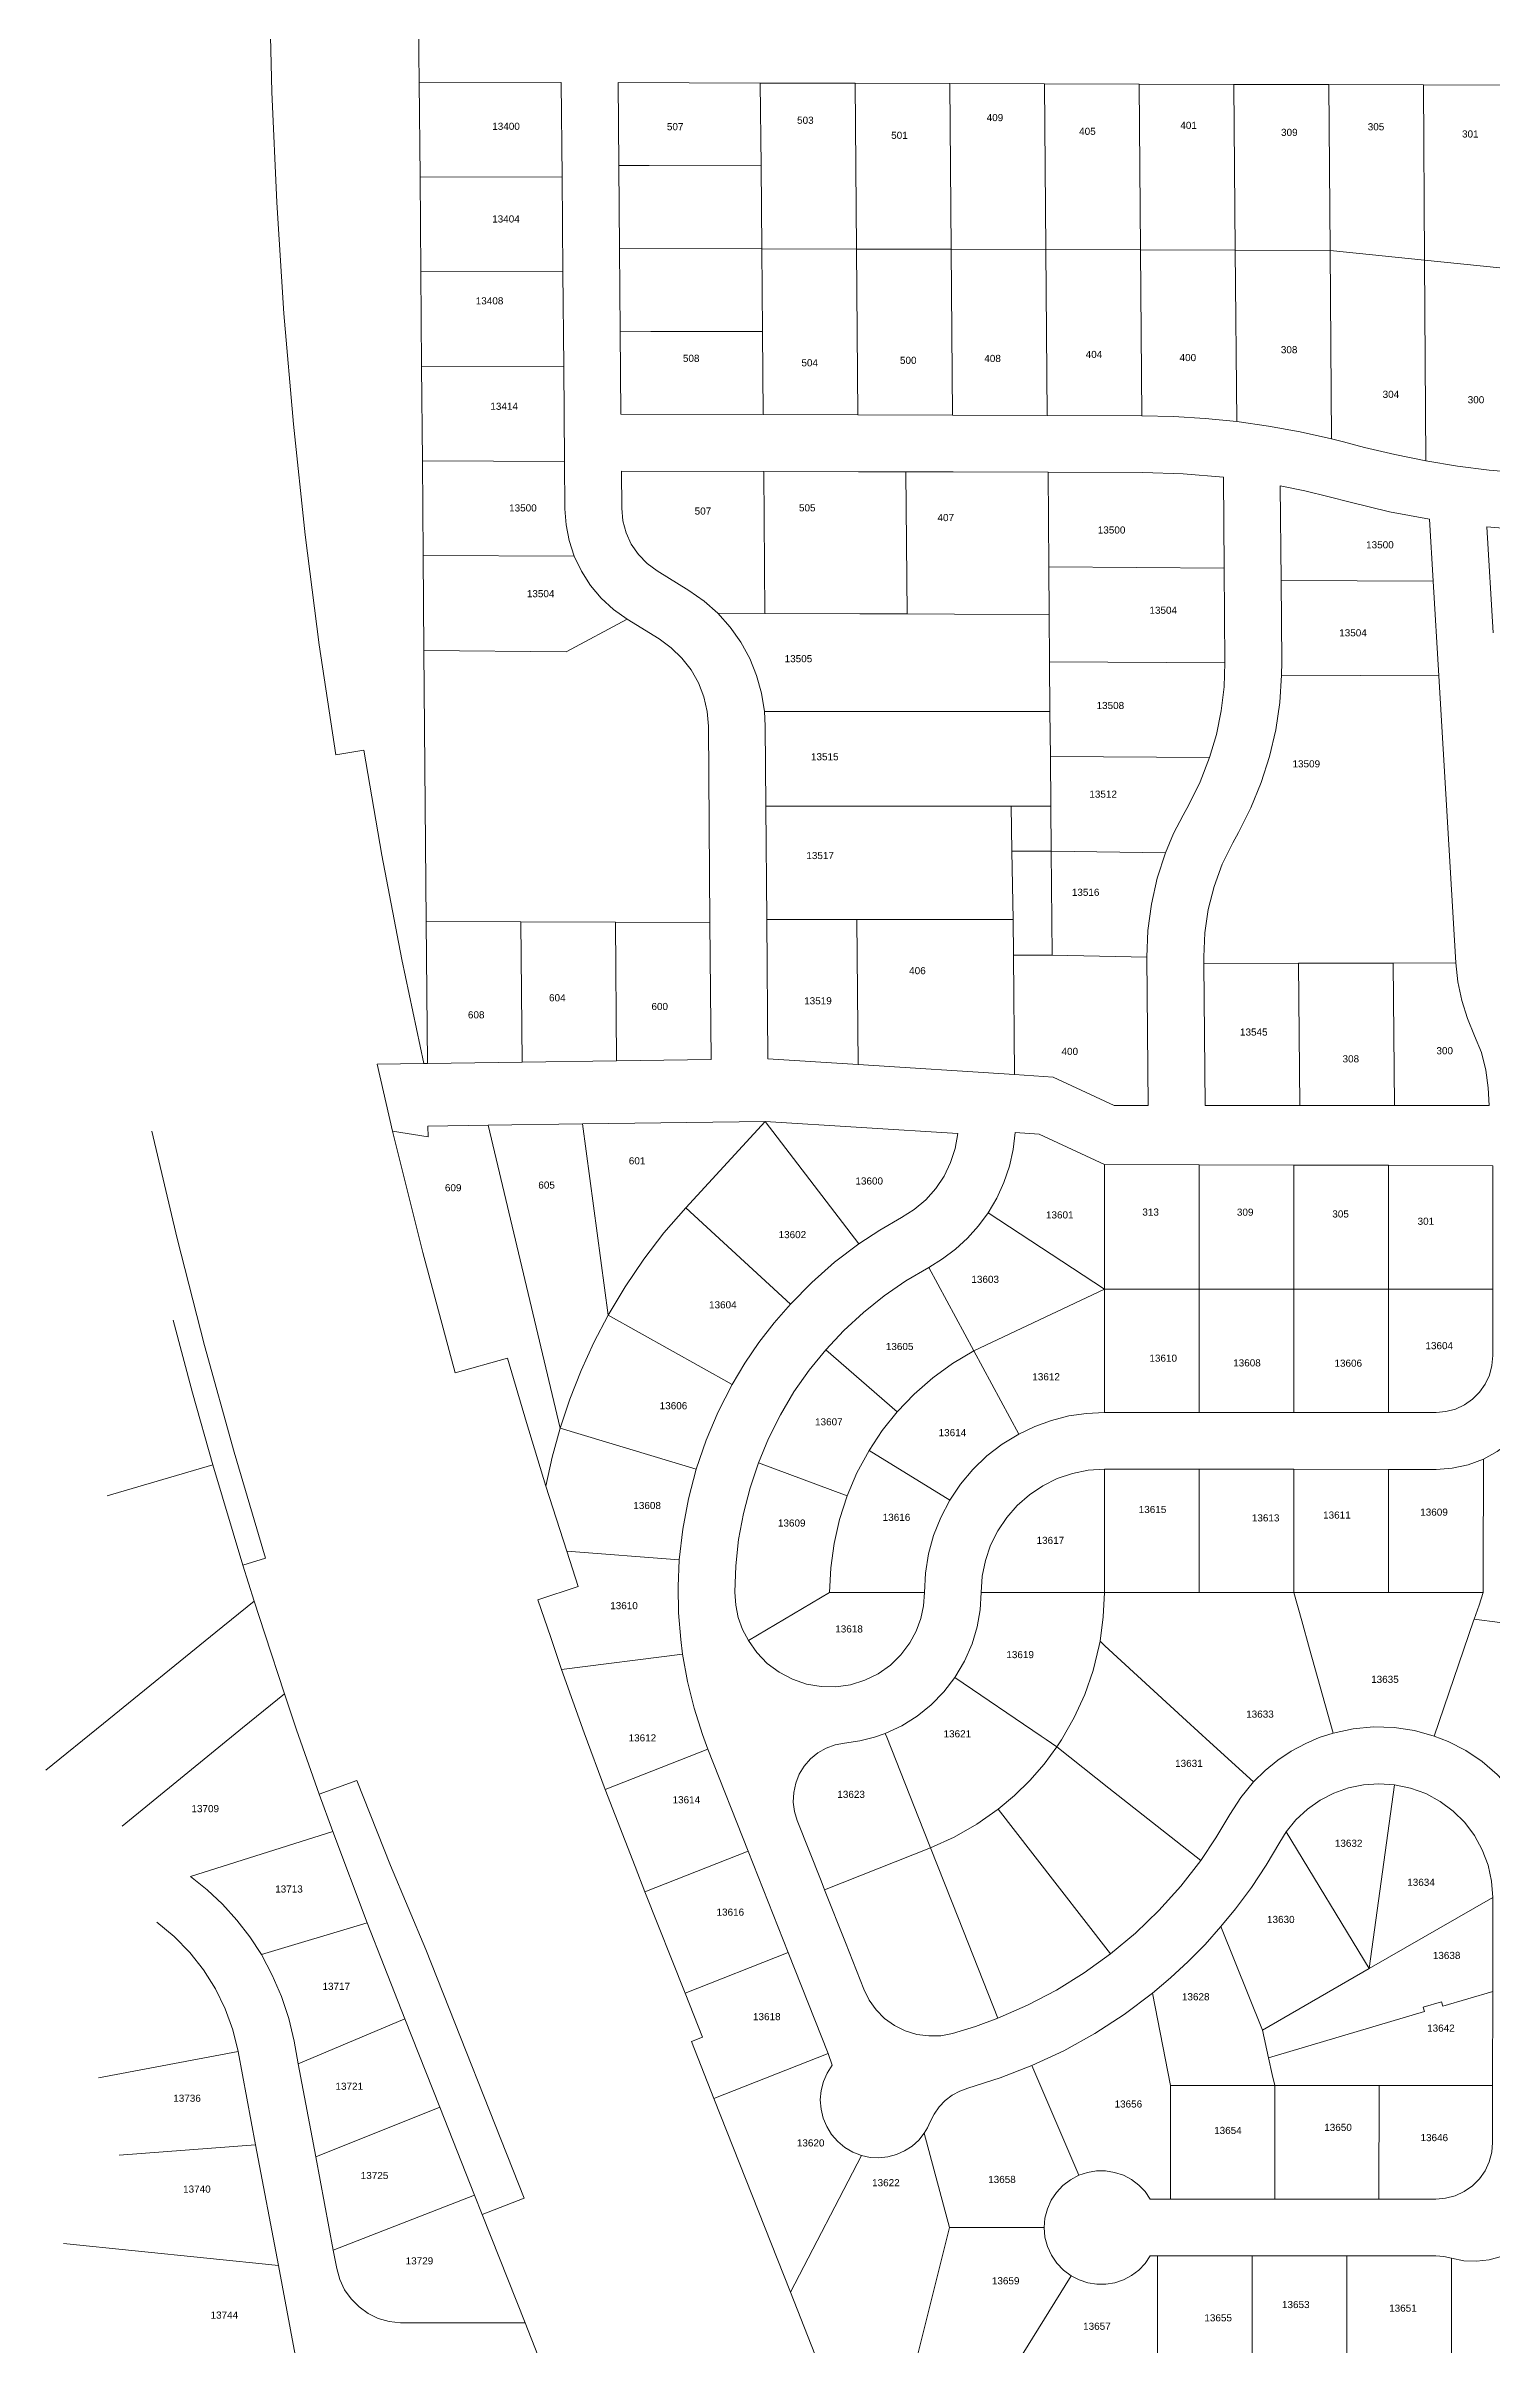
# Model space of a CAD drawing. Header units: feet. Extents: x 865220 to 2822444, y -2240498 to 975731.
# Drawn here: x 2809223 to 2810751, y 968217 to 970644 of the extents above; entities that cross this region are included whole.
import ezdxf
from ezdxf.enums import TextEntityAlignment as Align

# ---------------------------------------------------------------- set-up
doc = ezdxf.new("R2010")
doc.units = ezdxf.units.FT
doc.header["$LTSCALE"] = 0.015
doc.header["$MEASUREMENT"] = 0
doc.layers.add('Dakota County Addresses', color=7, linetype='Continuous')
doc.layers.add('Dakota County Parcels', color=7, linetype='Continuous')
doc.styles.add('Dimensions 100', font='arial.ttf')

# ---------------------------------------------------------------- blocks, each defined once
blk = doc.blocks.new('ACMAP_ANN_TEMPLATE_Dakota County Addresses')
at = {"layer": 'Dakota County Addresses', "style": 'Dimensions 100'}
blk.add_attdef('DakotaCountyAddress', text='', height=50, dxfattribs=at).set_placement((0, 0), align=Align.CENTER)

msp = doc.modelspace()

# ---------------------------------------------------------------- linework, layer by layer
at = {"layer": 'Dakota County Parcels', "lineweight": 5}
for p, q in [((2809618.1, 970506.1), (2809617.2, 970606.1)), ((2809617.2, 970606.1), (2809767.2, 970605.6)), ((2809768.1, 970505.7), (2809767.2, 970605.6)), ((2809827.2, 970605.5), (2809977.2, 970605)), ((2809828, 970518), (2809827.2, 970605.5)), ((2809978, 970517.5), (2809977.2, 970605)), ((2809977.2, 970605), (2810077.2, 970604.7)), ((2810078.7, 970429.8), (2810077.2, 970604.7)), ((2810077.2, 970604.7), (2810177.2, 970604.4)), ((2810177.2, 970604.4), (2810277.2, 970604.2)), ((2810178.7, 970429.5), (2810177.2, 970604.4)), ((2810277.2, 970604.2), (2810377.2, 970603.9)), ((2810278.7, 970429.2), (2810277.2, 970604.2)), ((2810377.2, 970603.9), (2810477.2, 970603.6)), ((2810378.6, 970428.9), (2810377.2, 970603.9)), ((2810477.2, 970603.6), (2810577.2, 970603.3)), ((2810478.6, 970428.6), (2810477.2, 970603.6)), ((2810577.2, 970603.3), (2810677.1, 970603)), ((2810578.6, 970428.3), (2810577.2, 970603.3)), ((2810678.2, 970418.1), (2810677.1, 970603)), ((2810677.1, 970603), (2810777.1, 970602.7)), ((2809828.7, 970430.5), (2809828, 970518)), ((2809978.7, 970430.1), (2809978, 970517.5)), ((2809618.1, 970506.1), (2809768.1, 970505.7)), ((2809618.9, 970406.1), (2809618.1, 970506.1)), ((2809768.9, 970405.7), (2809768.1, 970505.7)), ((2809828.7, 970430.5), (2809978.7, 970430.1)), ((2809829.4, 970343), (2809828.7, 970430.5)), ((2810078.7, 970429.8), (2809978.7, 970430.1)), ((2809979.4, 970342.6), (2809978.7, 970430.1)), ((2810078.7, 970429.8), (2810178.7, 970429.5)), ((2810080.2, 970254.8), (2810078.7, 970429.8)), ((2810180.1, 970254.5), (2810178.7, 970429.5)), ((2810178.7, 970429.5), (2810278.7, 970429.2)), ((2810278.7, 970429.2), (2810378.6, 970428.9)), ((2810280.1, 970254.2), (2810278.7, 970429.2)), ((2810378.6, 970428.9), (2810478.6, 970428.6)), ((2810380.1, 970253.9), (2810378.6, 970428.9)), ((2810478.6, 970428.6), (2810578.6, 970428.3)), ((2810480.2, 970247.8), (2810478.6, 970428.6)), ((2810578.6, 970428.3), (2810678.2, 970418.1)), ((2810580, 970229.6), (2810578.6, 970428.3)), ((2810679.5, 970206.2), (2810678.2, 970418.1)), ((2810678.2, 970418.1), (2810778.7, 970407.8)), ((2809619.8, 970306.1), (2809618.9, 970406.1)), ((2809618.9, 970406.1), (2809768.9, 970405.7)), ((2809769.8, 970305.7), (2809768.9, 970405.7)), ((2809830.2, 970255.5), (2809829.4, 970343)), ((2809979.4, 970342.6), (2809980.2, 970255.1)), ((2809620.6, 970206.1), (2809619.8, 970306.1)), ((2809619.8, 970306.1), (2809769.8, 970305.7)), ((2809770.6, 970205.7), (2809769.8, 970305.7)), ((2809830.2, 970255.5), (2809980.2, 970255.1)), ((2809980.2, 970255.1), (2810080.2, 970254.8)), ((2810080.2, 970254.8), (2810180.1, 970254.5)), ((2810180.1, 970254.5), (2810280.1, 970254.2)), ((2810280.1, 970254.2), (2810380.1, 970253.9)), ((2810592.8, 970226.3), (2810580, 970229.6)), ((2810592.8, 970226.3), (2810614.9, 970220.5)), ((2809621.5, 970106.2), (2809620.6, 970206.1)), ((2809620.6, 970206.1), (2809770.6, 970205.7)), ((2809771, 970155.7), (2809770.6, 970205.7)), ((2809831, 970156.2), (2809830.7, 970195.5)), ((2809830.7, 970195.5), (2809981, 970195.1)), ((2809982.2, 970045.1), (2809981, 970195.1)), ((2809981, 970195.1), (2810080.9, 970194.8)), ((2810080.9, 970194.8), (2810130.9, 970194.6)), ((2810132.2, 970044.7), (2810130.9, 970194.6)), ((2810130.9, 970194.6), (2810180.9, 970194.5)), ((2810180.9, 970194.5), (2810280.9, 970194.2)), ((2810281.8, 970094.2), (2810280.9, 970194.2)), ((2810280.9, 970194.2), (2810380.9, 970193.9)), ((2810466.8, 970093.1), (2810466, 970189)), ((2810526.9, 970080), (2810526, 970180)), ((2810577.6, 970168.3), (2810599.7, 970162.5)), ((2810687.4, 970079.2), (2810683.5, 970144.6)), ((2810744, 970136.5), (2810750.7, 970024.7)), ((2809621.5, 970106.2), (2809780.8, 970105.8)), ((2809622.3, 970006.2), (2809621.5, 970106.2)), ((2810281.8, 970094.2), (2810466.8, 970093.1)), ((2810282.2, 970044.2), (2810281.8, 970094.2)), ((2809868.3, 970090), (2809901.9, 970069.3)), ((2810467.6, 969993.1), (2810466.8, 970093.1)), ((2810527.6, 969993.6), (2810526.9, 970080)), ((2810526.9, 970080), (2810687.4, 970079.2)), ((2810693.3, 969979.3), (2810687.4, 970079.2)), ((2809772.3, 970004.5), (2809836.8, 970039)), ((2809836.8, 970039), (2809870.4, 970018.3)), ((2809932.4, 970045.3), (2809982.2, 970045.1)), ((2809982.2, 970045.1), (2810082.2, 970044.8)), ((2810082.2, 970044.8), (2810132.2, 970044.7)), ((2810132.2, 970044.7), (2810182.2, 970044.5)), ((2810182.2, 970044.5), (2810282.2, 970044.2)), ((2810282.6, 969994.2), (2810282.2, 970044.2)), ((2809624.7, 969720), (2809622.3, 970006.2)), ((2809622.3, 970006.2), (2809772.3, 970004.5)), ((2810283, 969941.6), (2810282.6, 969994.2)), ((2810282.6, 969994.2), (2810467.6, 969993.1)), ((2810527.5, 969980), (2810527.6, 969993.6)), ((2810527.5, 969980), (2810693.3, 969979.3)), ((2810711.4, 969676.3), (2810693.3, 969979.3)), ((2809924.1, 969719.1), (2809922.4, 969926.1)), ((2809981.6, 969941.6), (2810283, 969941.6)), ((2809982.4, 969926.6), (2809981.6, 969941.6)), ((2809983.1, 969841.6), (2809982.4, 969926.6)), ((2810283.4, 969894.3), (2810283, 969941.6)), ((2809529.1, 969896), (2809558.7, 969900.8)), ((2810283.4, 969894.3), (2810451.5, 969893)), ((2810283.9, 969841.6), (2810283.4, 969894.3)), ((2809984.1, 969722), (2809983.1, 969841.6)), ((2809983.1, 969841.6), (2810242, 969841.6)), ((2810242, 969841.6), (2810283.9, 969841.6)), ((2810242.8, 969794.4), (2810242, 969841.6)), ((2810284.3, 969794.4), (2810283.9, 969841.6)), ((2810423.4, 969832.4), (2810429.5, 969843.2)), ((2810475.9, 969803.2), (2810481.9, 969814.1)), ((2810242.8, 969794.4), (2810284.3, 969794.4)), ((2810244.1, 969722), (2810242.8, 969794.4)), ((2810284.3, 969794.4), (2810405, 969792.6)), ((2810285.2, 969684.4), (2810284.3, 969794.4)), ((2809626, 969570), (2809624.7, 969720)), ((2809624.7, 969720), (2809724.5, 969719.7)), ((2809725.8, 969571.4), (2809724.5, 969719.7)), ((2809724.5, 969719.7), (2809824.3, 969719.4)), ((2809825.5, 969572.8), (2809824.3, 969719.4)), ((2809824.3, 969719.4), (2809924.1, 969719.1)), ((2809925.3, 969574.2), (2809924.1, 969719.1)), ((2810079.1, 969722), (2809984.1, 969722)), ((2809985.3, 969575), (2809984.1, 969722)), ((2810244.1, 969722), (2810079.1, 969722)), ((2810079.1, 969722), (2810080.4, 969569)), ((2810244.4, 969684.4), (2810244.1, 969722)), ((2810244.4, 969684.4), (2810285.2, 969684.4)), ((2810245.5, 969558.5), (2810244.4, 969684.4)), ((2810285.2, 969684.4), (2810385.3, 969682.4)), ((2810386.6, 969525.8), (2810385.3, 969682.4)), ((2810445.3, 969675.8), (2810445.3, 969682.9)), ((2810445.3, 969675.8), (2810545.3, 969676)), ((2810446.6, 969525.8), (2810445.3, 969675.8)), ((2810545.3, 969676), (2810645.3, 969676.2)), ((2810546.6, 969525.8), (2810545.3, 969676)), ((2810645.3, 969676.2), (2810711.4, 969676.3)), ((2810646.6, 969525.8), (2810645.3, 969676.2)), ((2809622.1, 969570), (2809573, 969569.3)), ((2809589.1, 969498.6), (2809573, 969569.3)), ((2809622.1, 969570), (2809626, 969570)), ((2809626, 969570), (2809725.8, 969571.4)), ((2809725.8, 969571.4), (2809825.5, 969572.8)), ((2809825.5, 969572.8), (2809925.3, 969574.2)), ((2809985.3, 969575), (2810080.4, 969569)), ((2810080.4, 969569), (2810245.5, 969558.5)), ((2810245.5, 969558.5), (2810286.3, 969555.9)), ((2810286.3, 969555.9), (2810350.7, 969525.8)), ((2810746.5, 969525.8), (2810745.3, 969544.3)), ((2810350.7, 969525.8), (2810386.6, 969525.8)), ((2810446.6, 969525.8), (2810546.6, 969525.8)), ((2810546.6, 969525.8), (2810646.6, 969525.8)), ((2810646.6, 969525.8), (2810746.5, 969525.8)), ((2809589.1, 969498.6), (2809626.6, 969492.8)), ((2809626.5, 969504), (2809690.1, 969504.9)), ((2809626.5, 969504), (2809626.6, 969492.8)), ((2809690.1, 969504.9), (2809789.6, 969506.3)), ((2809690.1, 969504.9), (2809766, 969185.2)), ((2809789.6, 969506.3), (2809982.3, 969509.1)), ((2809789.6, 969506.3), (2809816.6, 969304.5)), ((2809898.5, 969417.8), (2809982.3, 969509.1)), ((2809982.3, 969509.1), (2810081.2, 969379.7)), ((2809982.3, 969509.1), (2810185.8, 969496.2)), ((2810246.1, 969497.3), (2810271.6, 969495.7)), ((2810271.6, 969495.7), (2810340.4, 969463.6)), ((2810340.4, 969331.9), (2810340.4, 969463.6)), ((2810340.4, 969463.6), (2810440.4, 969463.3)), ((2810440.4, 969331.9), (2810440.4, 969463.3)), ((2810440.4, 969463.3), (2810540.4, 969463)), ((2810540.4, 969463), (2810640.4, 969462.7)), ((2810540.4, 969331.8), (2810540.4, 969463)), ((2810640.4, 969462.7), (2810750.4, 969462.3)), ((2810640.4, 969331.8), (2810640.4, 969462.7)), ((2810750.4, 969331.8), (2810750.4, 969462.3)), ((2809898.5, 969417.8), (2810009, 969316.3)), ((2810217.7, 969412.5), (2810340.4, 969331.9)), ((2810155, 969355), (2810202.5, 969267)), ((2810202.5, 969267), (2810340.4, 969331.9)), ((2810340.4, 969201.9), (2810340.4, 969331.9)), ((2810340.4, 969331.9), (2810440.4, 969331.9)), ((2810440.4, 969201.9), (2810440.4, 969331.9)), ((2810440.4, 969331.9), (2810540.4, 969331.8)), ((2810540.4, 969331.8), (2810640.4, 969331.8)), ((2810540.4, 969201.8), (2810540.4, 969331.8)), ((2810640.4, 969201.8), (2810640.4, 969331.8)), ((2810640.4, 969331.8), (2810750.4, 969331.8)), ((2810750.4, 969261.8), (2810750.4, 969331.8)), ((2809816.6, 969304.5), (2809947.6, 969231.4)), ((2809655.3, 969243.5), (2809710.6, 969259.2)), ((2810046.4, 969268.1), (2810121.8, 969202.4)), ((2810202.5, 969267), (2810250, 969179)), ((2810340.4, 969201.9), (2810440.4, 969201.9)), ((2810440.4, 969201.9), (2810540.4, 969201.8)), ((2810540.4, 969201.8), (2810640.4, 969201.8)), ((2810640.4, 969201.8), (2810690.4, 969201.8)), ((2809766, 969185.2), (2809909.6, 969141.9)), ((2809975.2, 969148.7), (2810068.8, 969113.7)), ((2810177.2, 969109.2), (2810092, 969161.6)), ((2809287.8, 969113.8), (2809399.5, 969146.4)), ((2809399.5, 969146.4), (2809431.1, 969040.8)), ((2809751, 969123.9), (2809772.9, 969055.5)), ((2810340.4, 969141.9), (2810440.4, 969141.9)), ((2810440.4, 969141.9), (2810540.4, 969141.9)), ((2810540.4, 969141.9), (2810640.4, 969141.8)), ((2810640.4, 969141.8), (2810690.4, 969141.8)), ((2809772.9, 969055.5), (2809891.7, 969046.3)), ((2809772.9, 969055.5), (2809785.1, 969018.3)), ((2809431.1, 969040.8), (2809455, 969048.2)), ((2809431.1, 969040.8), (2809443.1, 969002.7)), ((2809742.5, 969004), (2809785.1, 969018.3)), ((2809964.7, 968961.1), (2810050.4, 969011.9)), ((2810050.4, 969011.9), (2810150.4, 969011.9)), ((2810340.4, 969011.9), (2810440.4, 969011.9)), ((2810440.4, 969011.9), (2810540.4, 969011.9)), ((2810540.4, 969011.9), (2810640.3, 969011.9)), ((2810640.3, 969011.9), (2810740.3, 969011.8)), ((2809767.5, 968930.7), (2809895.2, 968946.6)), ((2809813.6, 968803.9), (2809921.9, 968846.6)), ((2809921.9, 968846.6), (2809964.4, 968738.9)), ((2809511.8, 968799), (2809551.3, 968813.2)), ((2810619.8, 968614.9), (2810646.6, 968808.9)), ((2809511.8, 968799), (2809526, 968759.5)), ((2809813.6, 968803.9), (2809845, 968722.6)), ((2810264.9, 968735.9), (2810228.3, 968783)), ((2809375.9, 968712.1), (2809526, 968759.5)), ((2809526, 968759.5), (2809562.2, 968663.3)), ((2810532.3, 968759.3), (2810525.4, 968748.3)), ((2810532.3, 968759.3), (2810619.8, 968614.9)), ((2809855.5, 968695.9), (2809964.4, 968738.9)), ((2809964.4, 968738.9), (2810006.6, 968632)), ((2810045, 968698.1), (2810156.9, 968742.2)), ((2810156.9, 968742.2), (2810186.3, 968667.8)), ((2810264.9, 968735.9), (2810346.9, 968630.3)), ((2809845, 968722.6), (2809855.5, 968695.9)), ((2809855.5, 968695.9), (2809897.8, 968589)), ((2810619.8, 968614.9), (2810750.3, 968690)), ((2810750.3, 968590.7), (2810750.3, 968690)), ((2809450.7, 968629.6), (2809562.2, 968663.3)), ((2809562.2, 968663.3), (2809580.1, 968617.5)), ((2810186.3, 968667.8), (2810227.9, 968562.5)), ((2810463.4, 968659.1), (2810478.7, 968677.8)), ((2810507.2, 968550), (2810463.4, 968659.1)), ((2809580.1, 968617.5), (2809602.1, 968561.7)), ((2809624.3, 968635), (2809727.9, 968372.7)), ((2809897.8, 968589), (2810006.6, 968632)), ((2810006.6, 968632), (2810048.7, 968525.4)), ((2810507.2, 968550), (2810619.8, 968614.9)), ((2809897.8, 968589), (2809916.1, 968542.5)), ((2810391.2, 968588.9), (2810410.3, 968605)), ((2810391.2, 968588.9), (2810410.3, 968491.5)), ((2810697.6, 968575.1), (2810750.3, 968590.7)), ((2810750.2, 968491.4), (2810750.3, 968590.7)), ((2810513.7, 968520.7), (2810678.4, 968569.5)), ((2810677, 968574.3), (2810696.2, 968579.9)), ((2810678.4, 968569.5), (2810677, 968574.3)), ((2810696.2, 968579.9), (2810697.6, 968575.1)), ((2809489.6, 968514.3), (2809602.1, 968561.7)), ((2809602.1, 968561.7), (2809638.9, 968468.7)), ((2809904.5, 968537.9), (2809916.1, 968542.5)), ((2810507.2, 968550), (2810513.7, 968520.7)), ((2809278.9, 968499.6), (2809426.1, 968527.3)), ((2809426.1, 968527.3), (2809444.6, 968429)), ((2809485.1, 968538.4), (2809489.6, 968514.3)), ((2809904.5, 968537.9), (2809928.2, 968477.8)), ((2809928.2, 968477.8), (2810048.7, 968525.4)), ((2810048.7, 968525.4), (2810053, 968512.8)), ((2810513.7, 968520.7), (2810517.6, 968503.2)), ((2809489.6, 968514.3), (2809508.1, 968416.1)), ((2810263.9, 968512.4), (2810313.3, 968396.7)), ((2810520.3, 968491.5), (2810517.6, 968503.2)), ((2810517.6, 968503.2), (2810520.3, 968491.5)), ((2809508.1, 968416.1), (2809638.9, 968468.7)), ((2809638.9, 968468.7), (2809675.7, 968375.7)), ((2809928.2, 968477.8), (2810009, 968273.2)), ((2810410.3, 968491.5), (2810520.3, 968491.5)), ((2810410.3, 968371.5), (2810410.3, 968491.5)), ((2810520.2, 968371.5), (2810520.3, 968491.5)), ((2810520.3, 968491.5), (2810630.3, 968491.5)), ((2810630.2, 968371.5), (2810630.3, 968491.5)), ((2810630.3, 968491.5), (2810750.2, 968491.4)), ((2810750.2, 968431.4), (2810750.2, 968491.4)), ((2809300.4, 968418), (2809444.6, 968429)), ((2809444.6, 968429), (2809468.6, 968301.3)), ((2810150.3, 968441.1), (2810176.9, 968341.5)), ((2809508.1, 968416.1), (2809526.5, 968317.8)), ((2810009, 968273.2), (2810083.9, 968417.5)), ((2809526.5, 968317.8), (2809675.7, 968375.7)), ((2809675.7, 968375.7), (2809683.7, 968355.3)), ((2809683.7, 968355.3), (2809727.9, 968372.7)), ((2810388.8, 968371.5), (2810410.3, 968371.5)), ((2810410.3, 968371.5), (2810520.2, 968371.5)), ((2810520.2, 968371.5), (2810630.2, 968371.5)), ((2810630.2, 968371.5), (2810690.2, 968371.5)), ((2809683.7, 968355.3), (2809729, 968240.8)), ((2809241.9, 968324.8), (2809468.6, 968301.3)), ((2810136.3, 968179.7), (2810176.9, 968341.5)), ((2810176.9, 968341.5), (2810276.9, 968341.5)), ((2809468.6, 968301.3), (2809490.2, 968186.4)), ((2809526.5, 968317.8), (2809530.2, 968298.2)), ((2810388.8, 968311.5), (2810396.3, 968311.5)), ((2810396.3, 968311.5), (2810496.3, 968311.5)), ((2810396.3, 968179), (2810396.3, 968311.5)), ((2810496.3, 968311.5), (2810596.3, 968311.5)), ((2810496.3, 968178.7), (2810496.3, 968311.5)), ((2810596.3, 968178.5), (2810596.3, 968311.5)), ((2810596.3, 968311.5), (2810690.2, 968311.5)), ((2810706.7, 968178.2), (2810706.8, 968309.1)), ((2810009, 968273.2), (2810045.8, 968180.2)), ((2810236.3, 968179.4), (2810305.2, 968290.6)), ((2809597.4, 968241.1), (2809729, 968240.8)), ((2809729, 968240.8), (2809752.8, 968180.7))]:
    msp.add_line(p, q, dxfattribs=at)
for points in [[(2809458.9, 970713.1), (2809461.7, 970595.9), (2809466.9, 970478.8), (2809474.5, 970361.7), (2809484.5, 970244.9), (2809496.9, 970128.3), (2809511.8, 970012), (2809529.1, 969896)], [(2809617.2, 970606.1), (2809617, 970636.1), (2809616.7, 970666.1)], [(2809828, 970518), (2809860.1, 970517.9), (2809978, 970517.5)], [(2809829.4, 970343), (2809861.6, 970342.9), (2809979.4, 970342.6)], [(2810480.2, 970247.8), (2810446.9, 970251.1), (2810413.5, 970253.2), (2810380.1, 970253.9)], [(2810580, 970229.6), (2810546.9, 970236.9), (2810513.7, 970243), (2810480.2, 970247.8)], [(2810614.9, 970220.5), (2810647, 970212.8), (2810679.5, 970206.2)], [(2810466, 970189), (2810423.5, 970192.6), (2810380.9, 970193.9)], [(2810679.5, 970206.2), (2810713, 970200.7), (2810746.6, 970196.5), (2810780.4, 970193.6)], [(2810577.6, 970168.3), (2810551.9, 970174.5), (2810526, 970180)], [(2809771, 970155.7), (2809772.2, 970138.7), (2809775.5, 970122), (2809780.8, 970105.8)], [(2809831, 970156.2), (2809832.2, 970143.1), (2809835.6, 970130.3), (2809841.1, 970118.3), (2809848.6, 970107.4), (2809857.7, 970097.9), (2809868.3, 970090)], [(2810599.7, 970162.5), (2810641.4, 970152.6), (2810683.5, 970144.6)], [(2810744, 970136.5), (2810781.6, 970133.5), (2810819.2, 970132), (2810856.9, 970131.9), (2810894.5, 970133.4)], [(2809780.8, 970105.8), (2809788.4, 970089.8), (2809797.9, 970074.8), (2809809.3, 970061.2), (2809822.4, 970049.2), (2809836.8, 970039)], [(2809932.4, 970045.3), (2809917.9, 970058.2), (2809901.9, 970069.3)], [(2809981.6, 969941.6), (2809978.6, 969960.9), (2809973.4, 969979.7), (2809966.1, 969997.7), (2809956.7, 970014.8), (2809945.4, 970030.7), (2809932.4, 970045.3)], [(2809922.4, 969926.1), (2809921.1, 969941.8), (2809917.6, 969957.2), (2809911.9, 969971.9), (2809904.2, 969985.6), (2809894.5, 969998.1), (2809883.2, 970009), (2809870.4, 970018.3)], [(2810451.5, 969893), (2810458.7, 969917.4), (2810463.8, 969942.4), (2810466.8, 969967.7), (2810467.6, 969993.1)], [(2810481.9, 969814.1), (2810494.9, 969839.9), (2810505.9, 969866.7), (2810514.6, 969894.3), (2810521.2, 969922.5), (2810525.5, 969951.1), (2810527.5, 969980)], [(2809558.7, 969900.8), (2809577.8, 969790.1), (2809598.9, 969679.8), (2809622.1, 969570)], [(2810429.5, 969843.2), (2810441.6, 969867.6), (2810451.5, 969893)], [(2810423.4, 969832.4), (2810413.5, 969812.8), (2810405, 969792.6)], [(2810475.9, 969803.2), (2810464.8, 969780.7), (2810456.2, 969757.1), (2810450, 969732.8), (2810446.3, 969708), (2810445.3, 969682.9)], [(2810405, 969792.6), (2810396.2, 969765.9), (2810390, 969738.4), (2810386.3, 969710.5), (2810385.3, 969682.4)], [(2810711.4, 969676.3), (2810713.6, 969656.4), (2810717.6, 969636.8), (2810723.5, 969617.7), (2810731.2, 969599.2)], [(2810745.3, 969544.3), (2810743, 969563.1), (2810738.3, 969581.6), (2810731.2, 969599.2)], [(2809455, 969048.2), (2809421.8, 969160), (2809390.6, 969272.4), (2809361.7, 969385.4), (2809334.9, 969498.9)], [(2809589.1, 969498.6), (2809621.1, 969370.7), (2809655.3, 969243.5)], [(2810126.4, 969407.7), (2810139.8, 969416.2), (2810151.9, 969426.4), (2810162.4, 969438.2), (2810171.2, 969451.4), (2810178.1, 969465.6), (2810183, 969480.6), (2810185.8, 969496.2)], [(2810217.7, 969412.5), (2810226.9, 969428.1), (2810234.3, 969444.6), (2810240.1, 969461.7), (2810244, 969479.4), (2810246.1, 969497.3)], [(2809898.5, 969417.8), (2809875.6, 969391.3), (2809854.3, 969363.5), (2809834.6, 969334.6), (2809816.6, 969304.5)], [(2810126.4, 969407.7), (2810103.4, 969394.4), (2810081.2, 969379.7)], [(2810155, 969355), (2810169.7, 969363.9), (2810183.4, 969374.2), (2810196.1, 969385.8), (2810207.6, 969398.7), (2810217.7, 969412.5)], [(2810081.2, 969379.7), (2810055.6, 969360.3), (2810031.5, 969339.1), (2810009, 969316.3)], [(2810155, 969355), (2810130.9, 969340.8), (2810107.9, 969324.9), (2810086, 969307.5), (2810065.5, 969288.5), (2810046.4, 969268.1)], [(2809357.5, 969299.4), (2809378, 969222.7), (2809399.5, 969146.4)], [(2809816.6, 969304.5), (2809801.6, 969275.8), (2809788.1, 969246.2), (2809776.2, 969216), (2809766, 969185.2)], [(2810009, 969316.3), (2809991.8, 969296.4), (2809975.8, 969275.6), (2809961, 969253.9), (2809947.6, 969231.4)], [(2809710.6, 969259.2), (2809730.4, 969191.4), (2809751, 969123.9)], [(2810046.4, 969268.1), (2810028.8, 969246.4), (2810012.8, 969223.5), (2809998.5, 969199.5), (2809986, 969174.5), (2809975.2, 969148.7)], [(2810202.5, 969267), (2810180.2, 969253.6), (2810159.2, 969238.3), (2810139.7, 969221.2), (2810121.8, 969202.4)], [(2810690.4, 969201.8), (2810700.8, 969202.7), (2810710.9, 969205.4), (2810720.4, 969209.9), (2810728.9, 969215.9), (2810736.3, 969223.3), (2810742.3, 969231.8), (2810746.7, 969241.3), (2810749.4, 969251.4), (2810750.4, 969261.8)], [(2809947.6, 969231.4), (2809932.8, 969202.5), (2809920.1, 969172.6), (2809909.6, 969141.9)], [(2810121.8, 969202.4), (2810106, 969182.7), (2810092, 969161.6)], [(2810340.4, 969201.9), (2810321.6, 969200.9), (2810303, 969198.2), (2810284.7, 969193.5), (2810267, 969187.1), (2810250, 969179)], [(2809766, 969185.2), (2809757.7, 969154.8), (2809751, 969123.9)], [(2810250, 969179), (2810232.6, 969168.4), (2810216.5, 969155.9), (2810201.7, 969141.8), (2810188.6, 969126.2), (2810177.2, 969109.2)], [(2810740.4, 969152.7), (2810754.8, 969160.6), (2810768, 969170.3), (2810779.7, 969181.8), (2810789.8, 969194.7)], [(2809975.2, 969148.7), (2809966.4, 969122.2), (2809959.4, 969095.2), (2809954.4, 969067.7), (2809951.4, 969039.9), (2809950.4, 969012)], [(2810092, 969161.6), (2810079.3, 969138.1), (2810068.8, 969113.7)], [(2810690.4, 969141.8), (2810707.5, 969143.1), (2810724.3, 969146.7), (2810740.4, 969152.7)], [(2810740.3, 969011.8), (2810740.3, 969031.8), (2810740.4, 969152.7)], [(2809909.6, 969141.9), (2809901.4, 969110.5), (2809895.4, 969078.6), (2809891.7, 969046.3)], [(2810340.4, 969141.9), (2810323.4, 969140.8), (2810306.7, 969137.5), (2810290.6, 969132), (2810275.4, 969124.5), (2810261.3, 969115), (2810248.5, 969103.8), (2810237.3, 969091), (2810227.8, 969076.9), (2810220.3, 969061.7), (2810214.8, 969045.6), (2810211.5, 969028.9), (2810210.4, 969011.9)], [(2810340.4, 969011.9), (2810340.4, 969031.9), (2810340.4, 969141.9)], [(2810440.4, 969011.9), (2810440.4, 969031.9), (2810440.4, 969141.9)], [(2810540.4, 969011.9), (2810540.4, 969031.9), (2810540.4, 969141.9)], [(2810640.3, 969011.9), (2810640.3, 969031.9), (2810640.4, 969141.8)], [(2810068.8, 969113.7), (2810060.8, 969088.9), (2810055.1, 969063.6), (2810051.6, 969037.9), (2810050.4, 969011.9)], [(2810177.2, 969109.2), (2810167.7, 969091.1), (2810160.2, 969072.1), (2810154.8, 969052.5), (2810151.5, 969032.3), (2810150.4, 969011.9)], [(2809891.7, 969046.3), (2809890.5, 969018.3), (2809891, 968990.2), (2809893.2, 968962.2), (2809895.2, 968946.6)], [(2809223.3, 968824.4), (2809283.9, 968873.6), (2809402.5, 968969.8), (2809443.1, 969002.7)], [(2809443.1, 969002.7), (2809454.2, 968968.1), (2809475, 968905)], [(2809742.5, 969004), (2809756, 968964.2), (2809767.5, 968930.7)], [(2809950.4, 969012), (2809951.3, 968998.6), (2809954, 968985.5), (2809958.5, 968972.9), (2809964.7, 968961.1)], [(2809964.7, 968961.1), (2809973.7, 968948.3), (2809984.6, 968937), (2809997.2, 968927.6), (2810011.1, 968920.2), (2810025.9, 968915.1), (2810041.4, 968912.5), (2810057.1, 968912.2), (2810072.6, 968914.5), (2810087.6, 968919.1), (2810101.6, 968926), (2810114.5, 968935.1), (2810125.7, 968946.1), (2810135.1, 968958.6), (2810141.7, 968971), (2810146.5, 968984.2), (2810149.4, 968997.9), (2810150.4, 969011.9)], [(2810182.7, 968922), (2810192.9, 968939.2), (2810200.9, 968957.7), (2810206.1, 968975.4), (2810209.3, 968993.5), (2810210.4, 969011.9)], [(2810210.4, 969011.9), (2810323.8, 969011.9), (2810340.4, 969011.9)], [(2810335.8, 968960.5), (2810339.2, 968986.1), (2810340.4, 969011.9)], [(2810540.4, 969011.9), (2810548.7, 968981.9), (2810556.9, 968952.5), (2810581.8, 968863.4)], [(2810730.6, 968983.5), (2810735.8, 968998.5), (2810740.3, 969011.8)], [(2810688.5, 968860.3), (2810730.1, 968981.8), (2810730.6, 968983.5)], [(2810730.6, 968983.5), (2810784.9, 968976.6), (2810865.3, 968966.5), (2810884.2, 968964.1), (2810951.5, 968955.6)], [(2810290.1, 968848.8), (2810295.1, 968856.3), (2810308.4, 968879.7), (2810319.6, 968904.2), (2810328.4, 968929.6), (2810334.9, 968955.7), (2810335.8, 968960.5)], [(2810335.8, 968960.5), (2810341, 968955.6), (2810427.2, 968876.5), (2810451.7, 968854), (2810497.7, 968811.8)], [(2809767.5, 968930.7), (2809791.5, 968863.7), (2809813.6, 968803.9)], [(2809895.2, 968946.6), (2809900.4, 968917.9), (2809907.4, 968889.6), (2809916.2, 968861.8), (2809921.9, 968846.6)], [(2809303.9, 968765.1), (2809430.7, 968868.8), (2809475, 968905)], [(2809475, 968905), (2809487.9, 968866.9), (2809511.8, 968799)], [(2810109.2, 968863.1), (2810126.5, 968871.2), (2810142.7, 968881.3), (2810157.6, 968893.2), (2810171, 968906.8), (2810182.7, 968922)], [(2810182.7, 968922), (2810273.6, 968860.1), (2810278.8, 968856.5), (2810290.1, 968848.8)], [(2810066.1, 968852.7), (2810082.2, 968855.2), (2810097.9, 968859.2), (2810109.2, 968863.1)], [(2810109.2, 968863.1), (2810110.8, 968859), (2810149.6, 968760.8), (2810156.9, 968742.2)], [(2810581.8, 968863.4), (2810567.1, 968858.6), (2810552.9, 968852.5), (2810537.7, 968844.4), (2810523.3, 968834.8), (2810510, 968823.9), (2810497.7, 968811.8)], [(2810688.5, 968860.3), (2810667.7, 968866.1), (2810646.2, 968869.3), (2810624.6, 968869.9), (2810603, 968867.9), (2810581.8, 968863.4)], [(2810769.2, 968804.5), (2810755, 968819.8), (2810739.1, 968833.4), (2810721.8, 968845), (2810703.3, 968854.6), (2810688.5, 968860.3)], [(2810066.1, 968852.7), (2810056.2, 968850.9), (2810046.8, 968847.4), (2810038, 968842.5), (2810030.3, 968836.1), (2810023.6, 968828.5), (2810018.4, 968819.9), (2810014.7, 968810.5), (2810012.5, 968800.7), (2810012.1, 968790.6), (2810013.3, 968780.6), (2810016.2, 968771)], [(2810228.3, 968783), (2810245.7, 968797.6), (2810261.8, 968813.5), (2810276.7, 968830.6), (2810290.1, 968848.8)], [(2810290.1, 968848.8), (2810345.1, 968805.4), (2810442.1, 968728.9)], [(2809551.3, 968813.2), (2809587, 968723.8), (2809624.3, 968635)], [(2810497.7, 968811.8), (2810484.3, 968795.3), (2810472.9, 968777.4)], [(2810646.6, 968808.9), (2810630.2, 968810), (2810613.9, 968808.9), (2810597.9, 968805.6), (2810582.5, 968800.1), (2810568, 968792.6), (2810554.6, 968783.1), (2810542.6, 968772), (2810532.3, 968759.3)], [(2810750.3, 968690), (2810749, 968707.2), (2810745.4, 968724), (2810739.3, 968740.1), (2810731.1, 968755.2), (2810720.7, 968768.9), (2810708.5, 968781), (2810694.7, 968791.3), (2810679.6, 968799.5), (2810663.4, 968805.4), (2810646.6, 968808.9)], [(2810156.9, 968742.2), (2810182, 968753.5), (2810205.8, 968767.2), (2810228.3, 968783)], [(2810016.2, 968771), (2810041.4, 968707.4), (2810045, 968698.1)], [(2810442.1, 968728.9), (2810458.2, 968752.7), (2810472.9, 968777.4)], [(2810478.7, 968677.8), (2810495.5, 968700.5), (2810511, 968724), (2810525.4, 968748.3)], [(2809450.7, 968629.6), (2809438.4, 968648.4), (2809424.8, 968666.1), (2809409.7, 968682.8), (2809393.4, 968698.1), (2809375.9, 968712.1)], [(2810346.9, 968630.3), (2810373.3, 968652.4), (2810398, 968676.2), (2810421, 968701.8), (2810442.1, 968728.9)], [(2810045, 968698.1), (2810067.1, 968642.3), (2810086.5, 968593)], [(2809426.1, 968527.3), (2809420.5, 968550.2), (2809412.5, 968572.4), (2809402.2, 968593.5), (2809389.6, 968613.5), (2809375, 968632), (2809358.5, 968648.8), (2809340.3, 968663.8)], [(2810410.3, 968605), (2810428.8, 968622.2), (2810446.6, 968640.2), (2810463.4, 968659.1)], [(2809485.1, 968538.4), (2809479.5, 968562.2), (2809471.9, 968585.5), (2809462.2, 968608), (2809450.7, 968629.6)], [(2810227.9, 968562.5), (2810259.4, 968576.2), (2810289.8, 968592.2), (2810319.1, 968610.2), (2810346.9, 968630.3)], [(2810086.5, 968593), (2810092.2, 968581.6), (2810099.6, 968571.3), (2810108.5, 968562.2), (2810118.8, 968554.8), (2810130.2, 968549.1), (2810142.4, 968545.4), (2810155, 968543.7), (2810167.7, 968544), (2810180.2, 968546.4)], [(2810263.9, 968512.4), (2810297.6, 968528.2), (2810330.2, 968546.3), (2810361.4, 968566.5), (2810391.2, 968588.9)], [(2810180.2, 968546.4), (2810204.3, 968553.8), (2810227.9, 968562.5)], [(2810053, 968512.8), (2810047.7, 968504.6), (2810043.9, 968495.6), (2810041.5, 968486.1), (2810040.6, 968476.4), (2810041.4, 968466.6), (2810043.6, 968457.1), (2810047.4, 968448.1), (2810052.5, 968439.8), (2810058.9, 968432.4), (2810066.4, 968426.1), (2810074.8, 968421.1), (2810083.9, 968417.5)], [(2810196.3, 968488.7), (2810230.5, 968499.4), (2810263.9, 968512.4)], [(2810196.3, 968488.7), (2810187.7, 968485.5), (2810179.6, 968481.1), (2810172.3, 968475.5), (2810165.9, 968468.8), (2810160.7, 968461.2), (2810156.6, 968453)], [(2810150.3, 968441.1), (2810153.8, 968446.9), (2810156.6, 968453)], [(2810083.9, 968417.5), (2810093.1, 968415.6), (2810102.5, 968415.1), (2810111.8, 968416.1), (2810120.9, 968418.5), (2810129.5, 968422.4), (2810137.4, 968427.5), (2810144.4, 968433.8), (2810150.3, 968441.1)], [(2810690.2, 968371.5), (2810700.6, 968372.4), (2810710.7, 968375.1), (2810720.2, 968379.5), (2810728.8, 968385.5), (2810736.2, 968392.9), (2810742.2, 968401.5), (2810746.6, 968410.9), (2810749.3, 968421), (2810750.2, 968431.4)], [(2810313.3, 968396.7), (2810304.5, 968392), (2810296.6, 968385.9), (2810289.7, 968378.6), (2810284.2, 968370.3), (2810280.2, 968361.2), (2810277.7, 968351.5), (2810276.9, 968341.5)], [(2810388.8, 968371.5), (2810383.4, 968379.5), (2810376.7, 968386.4), (2810368.9, 968392.2), (2810360.4, 968396.7), (2810351.2, 968399.8), (2810341.7, 968401.3), (2810332, 968401.3), (2810322.5, 968399.8), (2810313.3, 968396.7)], [(2810276.9, 968341.5), (2810277.7, 968331.4), (2810280.3, 968321.6), (2810284.5, 968312.4), (2810290.1, 968304), (2810297.1, 968296.6), (2810305.2, 968290.6)], [(2810706.8, 968309.1), (2810719.8, 968306.5), (2810733.2, 968305.9), (2810746.5, 968307.4), (2810759.3, 968310.9), (2810771.5, 968316.4), (2810782.7, 968323.7), (2810792.6, 968332.7)], [(2809530.2, 968298.2), (2809533.4, 968286.7), (2809538.5, 968275.9), (2809545.3, 968266.2), (2809553.7, 968257.8), (2809563.4, 968250.9), (2809574.1, 968245.7), (2809585.5, 968242.4), (2809597.4, 968241.1)], [(2810305.2, 968290.6), (2810313.8, 968286.2), (2810322.9, 968283.2), (2810332.4, 968281.7), (2810342, 968281.7), (2810351.5, 968283.3), (2810360.6, 968286.4), (2810369.1, 968290.9), (2810376.7, 968296.7), (2810383.4, 968303.6), (2810388.8, 968311.5)], [(2810706.8, 968309.1), (2810698.6, 968310.9), (2810690.2, 968311.5)]]:
    msp.add_lwpolyline(points, dxfattribs=at)

# ---------------------------------------------------------------- block references
at = {"layer": 'Dakota County Addresses', "lineweight": 5, "xscale": 0.15, "yscale": 0.15, "zscale": 0.15}
for p, values in [((2809708.9, 970555.6), {'DakotaCountyAddress': '13400'}), ((2809887.4, 970555.2), {'DakotaCountyAddress': '507'}), ((2810024.8, 970562), {'DakotaCountyAddress': '503'}), ((2810224.9, 970564.8), {'DakotaCountyAddress': '409'}), ((2810322.5, 970550.3), {'DakotaCountyAddress': '405'}), ((2810429.3, 970556.6), {'DakotaCountyAddress': '401'}), ((2810535.6, 970549.2), {'DakotaCountyAddress': '309'}), ((2810627.1, 970555.1), {'DakotaCountyAddress': '305'}), ((2810726.6, 970547.5), {'DakotaCountyAddress': '301'}), ((2810124.1, 970546.1), {'DakotaCountyAddress': '501'}), ((2809708.8, 970457.8), {'DakotaCountyAddress': '13404'}), ((2809691.5, 970371.4), {'DakotaCountyAddress': '13408'}), ((2809904.3, 970310.7), {'DakotaCountyAddress': '508'}), ((2810029.4, 970306), {'DakotaCountyAddress': '504'}), ((2810133.4, 970308.6), {'DakotaCountyAddress': '500'}), ((2810222.4, 970310.6), {'DakotaCountyAddress': '408'}), ((2810329.4, 970314.8), {'DakotaCountyAddress': '404'}), ((2810428.5, 970311.5), {'DakotaCountyAddress': '400'}), ((2810535.4, 970319.8), {'DakotaCountyAddress': '308'}), ((2809706.9, 970260.1), {'DakotaCountyAddress': '13414'}), ((2810642.8, 970272.7), {'DakotaCountyAddress': '304'}), ((2810732.6, 970267), {'DakotaCountyAddress': '300'}), ((2809726.7, 970152.8), {'DakotaCountyAddress': '13500'}), ((2809916.7, 970149.5), {'DakotaCountyAddress': '507'}), ((2810026.8, 970152.9), {'DakotaCountyAddress': '505'}), ((2810173, 970142.6), {'DakotaCountyAddress': '407'}), ((2810348, 970129.5), {'DakotaCountyAddress': '13500'}), ((2810631.2, 970113.9), {'DakotaCountyAddress': '13500'}), ((2809745.4, 970062.3), {'DakotaCountyAddress': '13504'}), ((2810402.5, 970044.8), {'DakotaCountyAddress': '13504'}), ((2810602.8, 970021), {'DakotaCountyAddress': '13504'}), ((2810017.5, 969993.7), {'DakotaCountyAddress': '13505'}), ((2810346.7, 969944.3), {'DakotaCountyAddress': '13508'}), ((2810045.3, 969890.2), {'DakotaCountyAddress': '13515'}), ((2810553.5, 969882.7), {'DakotaCountyAddress': '13509'}), ((2810339.1, 969850.7), {'DakotaCountyAddress': '13512'}), ((2810040.4, 969785.9), {'DakotaCountyAddress': '13517'}), ((2810320.6, 969747.1), {'DakotaCountyAddress': '13516'}), ((2810143.1, 969664.4), {'DakotaCountyAddress': '406'}), ((2809763, 969635.8), {'DakotaCountyAddress': '604'}), ((2809871.1, 969626.6), {'DakotaCountyAddress': '600'}), ((2810038.1, 969632.6), {'DakotaCountyAddress': '13519'}), ((2809677.4, 969617.8), {'DakotaCountyAddress': '608'}), ((2810303.9, 969579.2), {'DakotaCountyAddress': '400'}), ((2810498.1, 969599.6), {'DakotaCountyAddress': '13545'}), ((2810699.6, 969579.9), {'DakotaCountyAddress': '300'}), ((2810600.5, 969571.3), {'DakotaCountyAddress': '308'}), ((2809847.2, 969463.7), {'DakotaCountyAddress': '601'}), ((2809653.1, 969435.3), {'DakotaCountyAddress': '609'}), ((2809751.7, 969438.1), {'DakotaCountyAddress': '605'}), ((2810092.2, 969442.4), {'DakotaCountyAddress': '13600'}), ((2810293.3, 969406.6), {'DakotaCountyAddress': '13601'}), ((2810389.2, 969409.6), {'DakotaCountyAddress': '313'}), ((2810489, 969409.5), {'DakotaCountyAddress': '309'}), ((2810589.7, 969407.6), {'DakotaCountyAddress': '305'}), ((2810011.1, 969385.8), {'DakotaCountyAddress': '13602'}), ((2810679.7, 969399.9), {'DakotaCountyAddress': '301'}), ((2810214.6, 969338.6), {'DakotaCountyAddress': '13603'}), ((2809937.7, 969311.7), {'DakotaCountyAddress': '13604'}), ((2810124.3, 969267.7), {'DakotaCountyAddress': '13605'}), ((2810693.8, 969268.6), {'DakotaCountyAddress': '13604'}), ((2810402.5, 969255.4), {'DakotaCountyAddress': '13610'}), ((2810490.9, 969250.4), {'DakotaCountyAddress': '13608'}), ((2810597.8, 969250.1), {'DakotaCountyAddress': '13606'}), ((2810278.9, 969235.8), {'DakotaCountyAddress': '13612'}), ((2809885.6, 969205.2), {'DakotaCountyAddress': '13606'}), ((2810049.6, 969188.2), {'DakotaCountyAddress': '13607'}), ((2810180, 969176.8), {'DakotaCountyAddress': '13614'}), ((2809857.8, 969099.9), {'DakotaCountyAddress': '13608'}), ((2810391.2, 969095.7), {'DakotaCountyAddress': '13615'}), ((2810688.3, 969092.9), {'DakotaCountyAddress': '13609'}), ((2810010.4, 969081.4), {'DakotaCountyAddress': '13609'}), ((2810121, 969087.4), {'DakotaCountyAddress': '13616'}), ((2810510.6, 969086.8), {'DakotaCountyAddress': '13613'}), ((2810585.8, 969089.8), {'DakotaCountyAddress': '13611'}), ((2810283.4, 969063.1), {'DakotaCountyAddress': '13617'}), ((2809833.4, 968994.2), {'DakotaCountyAddress': '13610'}), ((2810070.9, 968969.6), {'DakotaCountyAddress': '13618'}), ((2810251.5, 968942.5), {'DakotaCountyAddress': '13619'}), ((2810636.5, 968916.4), {'DakotaCountyAddress': '13635'}), ((2810504.6, 968879.7), {'DakotaCountyAddress': '13633'}), ((2809852.8, 968854.6), {'DakotaCountyAddress': '13612'}), ((2810185.2, 968858.9), {'DakotaCountyAddress': '13621'}), ((2810429.6, 968827.7), {'DakotaCountyAddress': '13631'}), ((2809391.4, 968779.9), {'DakotaCountyAddress': '13709'}), ((2809899.2, 968789.3), {'DakotaCountyAddress': '13614'}), ((2810073.1, 968795), {'DakotaCountyAddress': '13623'}), ((2810598.2, 968743.4), {'DakotaCountyAddress': '13632'}), ((2809479.8, 968695.1), {'DakotaCountyAddress': '13713'}), ((2810674.6, 968702.2), {'DakotaCountyAddress': '13634'}), ((2809945.6, 968670.7), {'DakotaCountyAddress': '13616'}), ((2810526.6, 968663), {'DakotaCountyAddress': '13630'}), ((2810701.6, 968625), {'DakotaCountyAddress': '13638'}), ((2809529.7, 968592.4), {'DakotaCountyAddress': '13717'}), ((2810436.8, 968581.4), {'DakotaCountyAddress': '13628'}), ((2809984.1, 968560.4), {'DakotaCountyAddress': '13618'}), ((2810695.6, 968548.3), {'DakotaCountyAddress': '13642'}), ((2809543.4, 968486.9), {'DakotaCountyAddress': '13721'}), ((2809372.2, 968474.3), {'DakotaCountyAddress': '13736'}), ((2810365.7, 968468.2), {'DakotaCountyAddress': '13656'}), ((2810470.8, 968440.3), {'DakotaCountyAddress': '13654'}), ((2810587, 968443.5), {'DakotaCountyAddress': '13650'}), ((2810030.4, 968427.1), {'DakotaCountyAddress': '13620'}), ((2810688.6, 968432.7), {'DakotaCountyAddress': '13646'}), ((2809570.1, 968392.7), {'DakotaCountyAddress': '13725'}), ((2810232.3, 968388.6), {'DakotaCountyAddress': '13658'}), ((2809382.6, 968378.4), {'DakotaCountyAddress': '13740'}), ((2810109.8, 968385.1), {'DakotaCountyAddress': '13622'}), ((2809617.5, 968302.6), {'DakotaCountyAddress': '13729'}), ((2810236.2, 968281.6), {'DakotaCountyAddress': '13659'}), ((2809411.6, 968245.4), {'DakotaCountyAddress': '13744'}), ((2810460.5, 968242.5), {'DakotaCountyAddress': '13655'}), ((2810542.4, 968256.5), {'DakotaCountyAddress': '13653'}), ((2810655.5, 968252.7), {'DakotaCountyAddress': '13651'}), ((2810332.5, 968233.6), {'DakotaCountyAddress': '13657'})]:
    msp.add_blockref('ACMAP_ANN_TEMPLATE_Dakota County Addresses', p, dxfattribs=at).add_auto_attribs(values)

doc.saveas('drawing.dxf')
